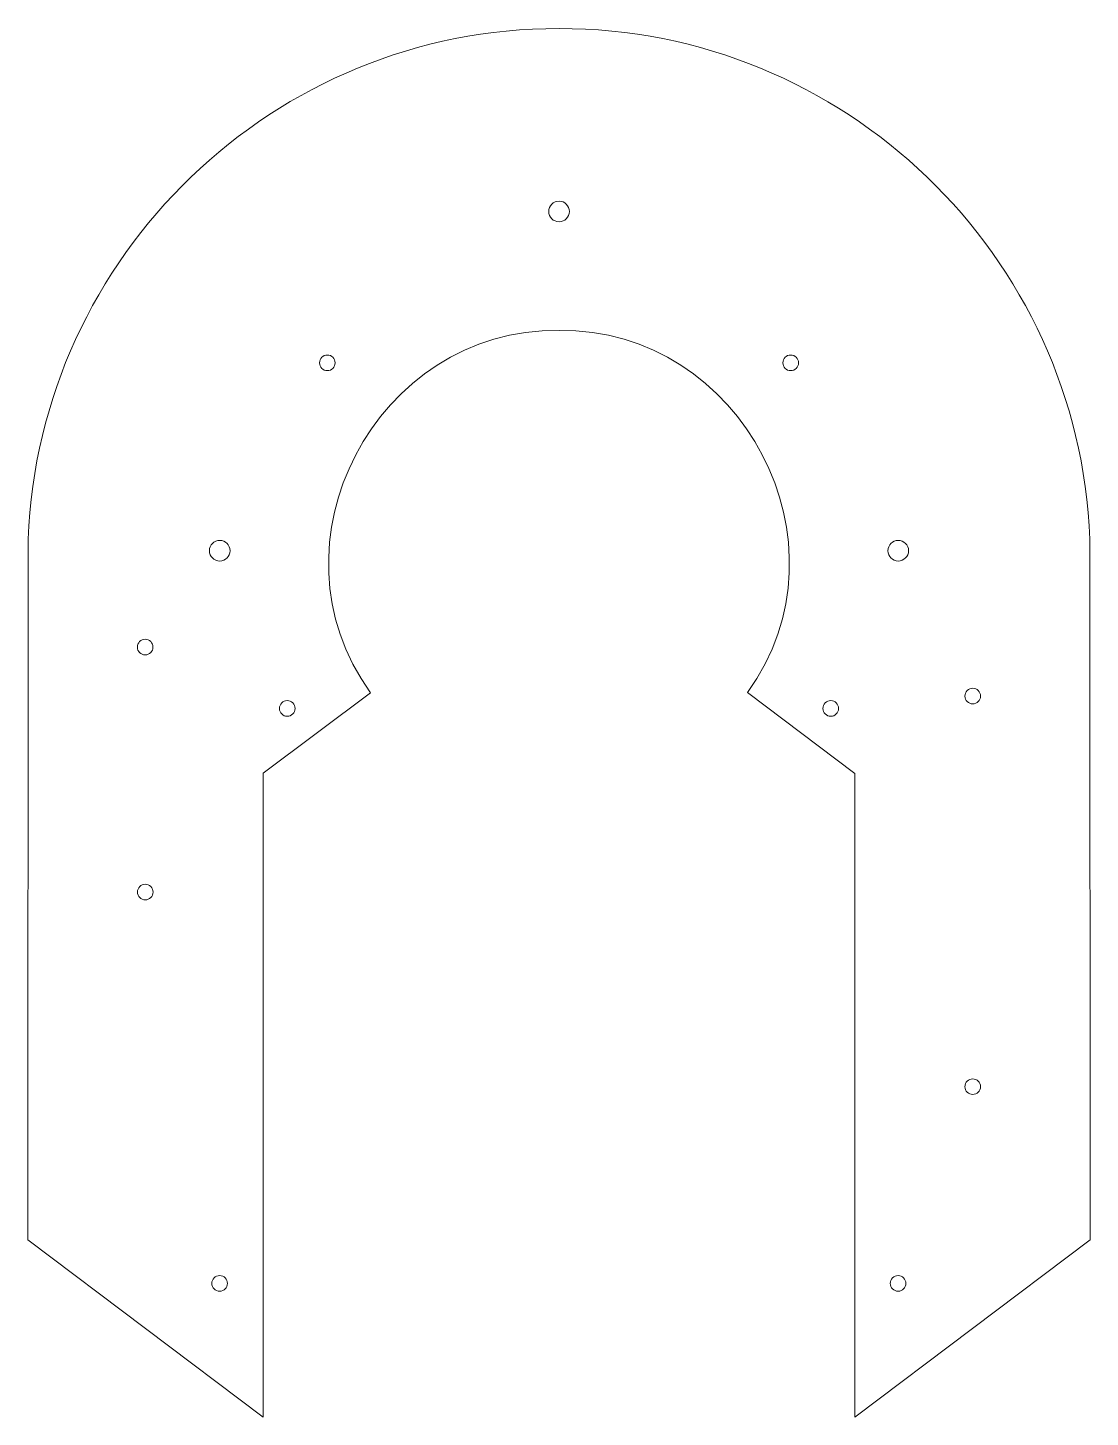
# Model space of a CAD drawing. Header units: millimetres. Extents: x 6 to 210, y -273 to -6.
import ezdxf

# ---------------------------------------------------------------- set-up
doc = ezdxf.new("R2010")
doc.units = ezdxf.units.MM
doc.header["$MEASUREMENT"] = 0
doc.layers.add('COM8_TexMex', color=7, linetype='Continuous', lineweight=0)

msp = doc.modelspace()

# ---------------------------------------------------------------- linework, layer by layer
at = {"layer": 'COM8_TexMex', "color": 18, "lineweight": 20, "true_color": 0x000000}
for centre, radius in [((108.13, -41.31), 1.98), ((63.68, -70.35), 1.5), ((152.58, -70.35), 1.5), ((43.04, -106.39), 1.98), ((173.21, -106.39), 1.98), ((28.73, -124.89), 1.5), ((187.5, -134.29), 1.5), ((55.98, -136.66), 1.5), ((160.27, -136.66), 1.5), ((28.75, -171.88), 1.5), ((187.5, -209.22), 1.5), ((43.02, -246.96), 1.5), ((173.19, -246.96), 1.5)]:
    msp.add_circle(centre, radius, dxfattribs=at)
msp.add_open_spline([(144.3, -133.59), (164.93, -105.08), (143.27, -63.69), (108.13, -64.13), (72.96, -63.69), (51.33, -105.1), (71.95, -133.63), (71.95, -133.63), (51.37, -149.1), (51.37, -149.1), (51.37, -149.1), (51.37, -272.64), (51.37, -272.64), (51.37, -272.64), (6.21, -238.62), (6.21, -238.62), (6.21, -238.62), (6.29, -104.16), (6.29, -104.16), (8.32, -49.68), (53.59, -6.07), (108.13, -6.22), (162.66, -6.07), (207.94, -49.69), (209.97, -104.16), (209.97, -104.16), (210.04, -238.62), (210.04, -238.62), (210.04, -238.62), (164.88, -272.64), (164.88, -272.64), (164.88, -272.64), (164.87, -149.12), (164.87, -149.12), (164.87, -149.12), (144.3, -133.59), (144.3, -133.59)], degree=3, knots=[0, 0, 0, 0, 1, 1, 1, 2, 2, 2, 3, 3, 3, 4, 4, 4, 5, 5, 5, 6, 6, 6, 7, 7, 7, 8, 8, 8, 9, 9, 9, 10, 10, 10, 11, 11, 11, 12, 12, 12, 12], dxfattribs=at)

doc.saveas('drawing.dxf')
